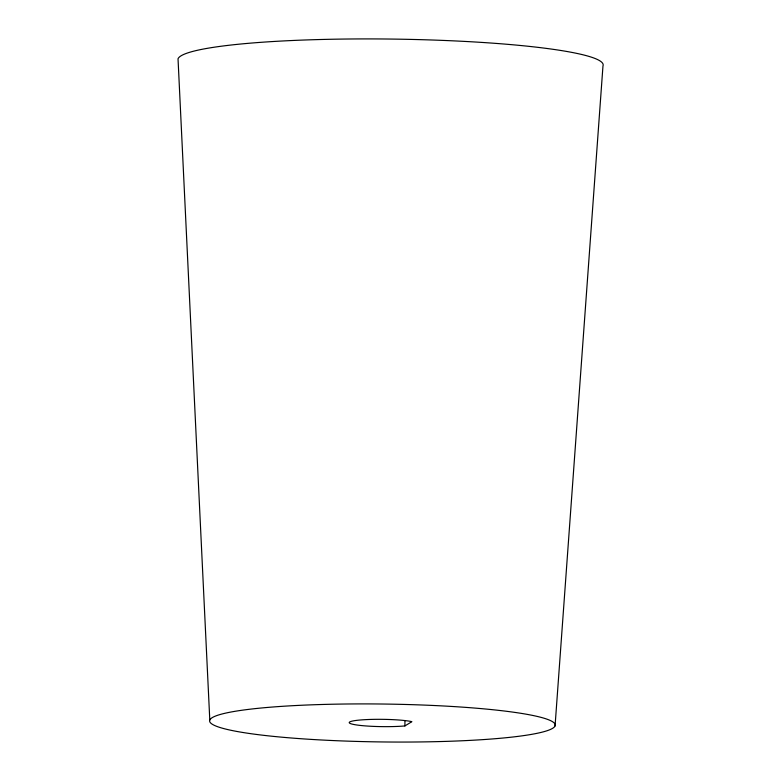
<?xml version="1.0" encoding="UTF-8"?>
<svg xmlns="http://www.w3.org/2000/svg" width="781" height="781" viewBox="0 0 781 781"><rect width="100%" height="100%" fill="white"/><g stroke="black" fill="none" stroke-linecap="round" stroke-linejoin="round"><path stroke-width="1.17" d="M404.89 725.939L411.899 721.654A33.232 3.651 0.7 0 0 364.561 719.692A33.232 3.651 0.7 0 0 356.077 724.885A33.232 3.651 0.7 0 0 404.89 725.939L404.948 721.078M555.066 725.891A172.806 18.959 0.7 0 0 302.579 705.204A172.806 18.959 0.7 0 0 289.644 737.86A172.806 18.959 0.7 0 0 555.066 725.891L602.971 65.965A212.686 23.342 0.7 0 0 399.687 39.187A212.686 23.342 0.7 0 0 178.029 58.819L209.796 720.082"/></g></svg>
